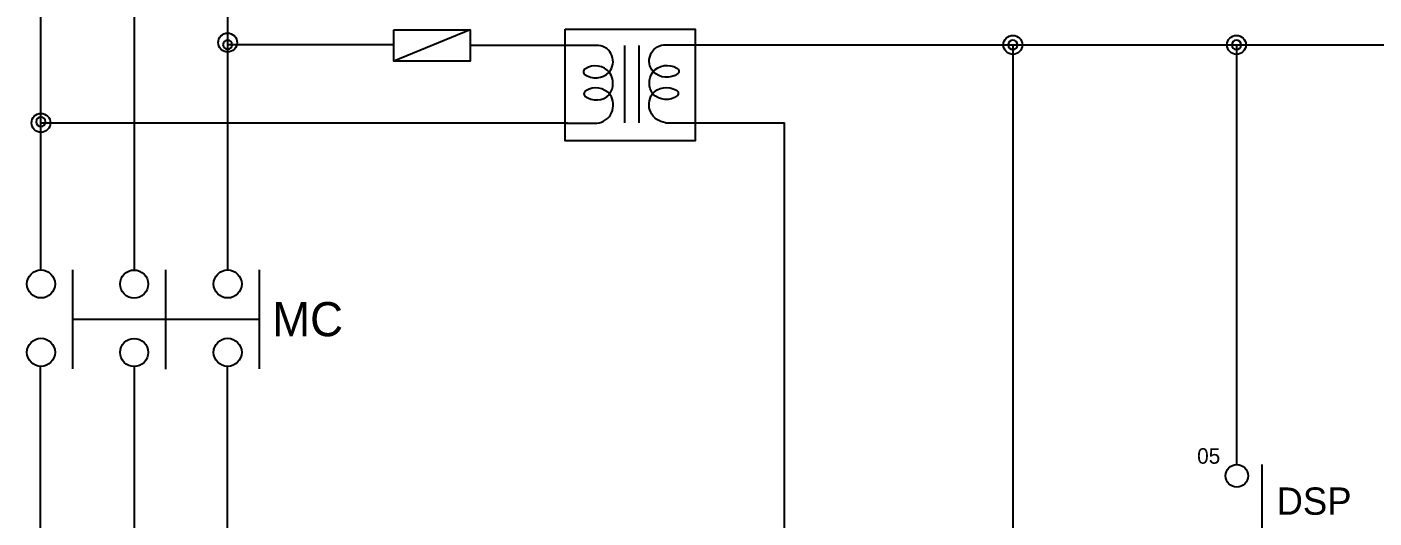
# Model space of a CAD drawing. Header units: millimetres. Extents: x 32 to 871, y 30 to 611.
# Drawn here: x 247.1 to 357, y 471.1 to 511.2 of the extents above; entities that cross this region are included whole.
import ezdxf

# ---------------------------------------------------------------- set-up
doc = ezdxf.new("R2010")
doc.units = ezdxf.units.MM
doc.layers.add('4', color=133, linetype='Continuous')
doc.layers.add('ASHADE', color=7, linetype='Continuous')
doc.styles.add('ghs', font='NGULIM.TTF')

msp = doc.modelspace()

# ---------------------------------------------------------------- linework, layer by layer
at = {"color": 0, "linetype": 'ByBlock', "lineweight": 25}
msp.add_line((250.83, 487.339), (266.05, 487.338), dxfattribs=at)
at = {"layer": '4', "color": 0}
for centre in [(263.487, 509.894), (327.517, 509.707), (345.74, 509.707), (248.264, 503.346)]:
    msp.add_circle(centre, 0.772, dxfattribs=at)
at = {"layer": 'ASHADE', "ltscale": 2}
for p, q in [((248.231, 518.479), (248.231, 491.365)), ((255.862, 518.48), (255.862, 491.355)), ((263.487, 518.31), (263.487, 491.365)), ((283.26, 510.947), (277.036, 508.39)), ((277.036, 509.724), (263.487, 509.724)), ((291.204, 509.668), (283.26, 509.668)), ((293.737, 509.668), (291.013, 509.668)), ((295.837, 509.668), (295.837, 503.367)), ((297.004, 509.668), (297.004, 503.367)), ((299.038, 509.707), (301.594, 509.707)), ((301.594, 509.707), (378.953, 509.707)), ((327.517, 509.707), (327.517, 434.229)), ((345.74, 509.707), (345.74, 475.492)), ((291.204, 503.328), (248.231, 503.328)), ((291.013, 503.328), (293.592, 503.328)), ((299.183, 503.367), (301.594, 503.367)), ((300.389, 503.367), (308.88, 503.367)), ((308.88, 412.491), (308.88, 503.367)), ((347.822, 475.505), (347.822, 469.037))]:
    msp.add_line(p, q, dxfattribs=at)
at = {"layer": 'ASHADE', "color": 0, "linetype": 'ByBlock', "lineweight": 25, "ltscale": 2}
for p, q in [((250.83, 491.381), (250.83, 483.297)), ((258.425, 491.37), (258.425, 483.286)), ((266.05, 491.38), (266.05, 483.296)), ((255.862, 483.491), (255.862, 404.968))]:
    msp.add_line(p, q, dxfattribs=at)
at = {"layer": 'ASHADE', "color": 0, "linetype": 'ByBlock', "lineweight": 25}
for p, q in [((248.231, 431.069), (248.231, 483.502)), ((263.487, 430.973), (263.487, 483.501))]:
    msp.add_line(p, q, dxfattribs=at)
at = {"layer": 'ASHADE'}
msp.add_lwpolyline([(277.036, 510.947), (283.26, 510.947), (283.26, 508.39), (277.036, 508.39)], close=True, dxfattribs=at)
at = {"layer": 'ASHADE', "ltscale": 2}
msp.add_lwpolyline([(291.013, 510.991), (301.594, 510.991), (301.594, 501.888), (291.013, 501.888)], close=True, dxfattribs=at)
for points in [[(293.592, 503.328, 0.5644393), (294.677, 505.647, 0.3776145), (292.701, 505.964, 0.5214253), (292.616, 505.531, 0.3768363), (294.612, 505.662, 0.3151835), (294.631, 507.451, 0.3776145), (292.655, 507.768, 0.5214253), (292.569, 507.334, 0.3826417), (294.592, 507.49, 0.6020814), (293.737, 509.668)], [(299.183, 503.367, -0.5644393), (298.097, 505.686, -0.3776145), (300.074, 506.003, -0.5214253), (300.159, 505.569, -0.3768363), (298.163, 505.701, -0.3151835), (298.143, 507.49, -0.3776145), (300.12, 507.807, -0.5214253), (300.205, 507.373, -0.3826417), (298.182, 507.529, -0.6020814), (299.038, 509.707)]]:
    msp.add_lwpolyline(points, format="xyb", dxfattribs=at)
at = {"layer": 'ASHADE', "color": 0, "linetype": 'ByBlock', "lineweight": 25, "ltscale": 2}
for centre in [(248.266, 490.221), (255.862, 490.211), (263.487, 490.221), (248.266, 484.646), (255.862, 484.635), (263.487, 484.645)]:
    msp.add_circle(centre, 1.144, dxfattribs=at)
at = {"layer": 'ASHADE', "ltscale": 2}
msp.add_circle((345.771, 474.577), 0.915, dxfattribs=at)
for centre, start, end in [((263.487, 509.724), 0, 180), ((263.487, 509.724), 180, 0), ((327.517, 509.707), 0, 180), ((327.517, 509.707), 180, 0), ((345.74, 509.707), 0, 180), ((345.74, 509.707), 180, 0), ((248.264, 503.439), 0, 180), ((248.264, 503.439), 180, 0)]:
    msp.add_arc(centre, 0.381, start, end, dxfattribs=at)

# ---------------------------------------------------------------- texts
at = {"layer": 'ASHADE', "color": 0, "linetype": 'ByBlock', "lineweight": 25, "ltscale": 2, "style": 'ghs'}
msp.add_text('MC', height=2.7804, dxfattribs=at).set_placement((267.112, 485.96))
at = {"layer": 'ASHADE', "ltscale": 2, "style": 'ghs'}
for s, height, p in [('05', 1.2654, (342.537, 475.568)), ('DSP', 2.2244, (349.01, 471.408))]:
    msp.add_text(s, height=height, dxfattribs=at).set_placement(p)

doc.saveas('drawing.dxf')
